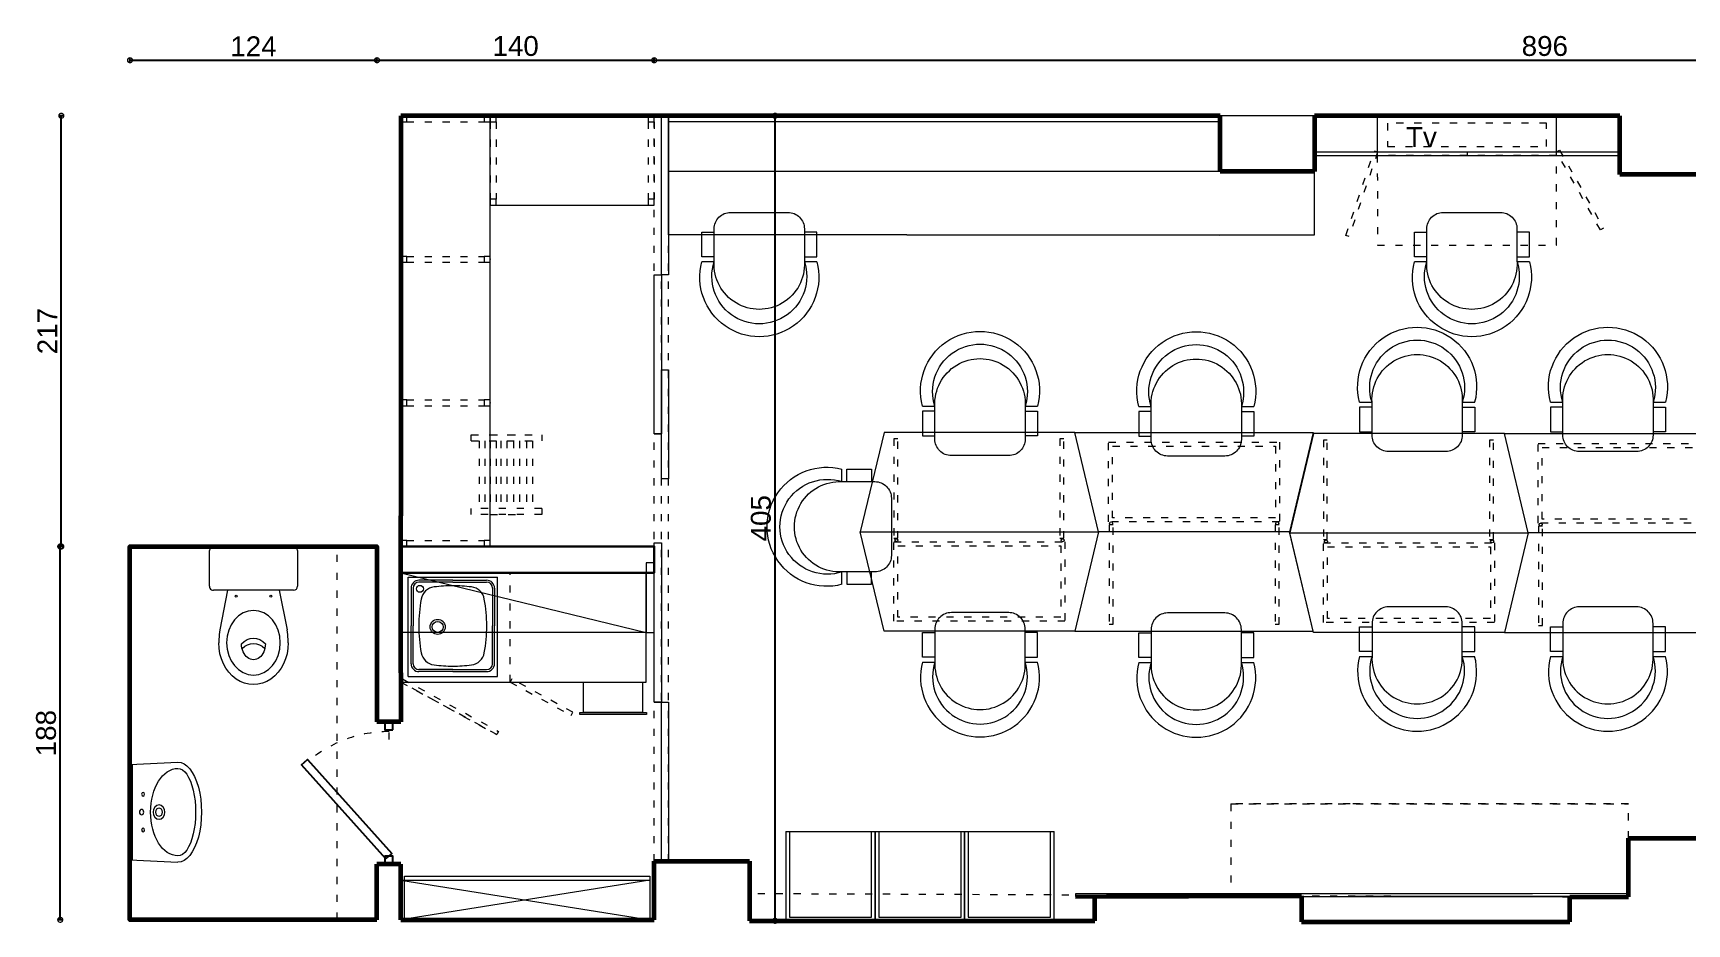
# Model space of a CAD drawing. Header units: inches. Extents: x 13585 to 255999, y -15177 to -1377.
# Drawn here: x 50156 to 50988, y -10649 to -10201 of the extents above; entities that cross this region are included whole.
import ezdxf

# ---------------------------------------------------------------- set-up
doc = ezdxf.new("R2010")
doc.units = ezdxf.units.IN
doc.header["$MEASUREMENT"] = 0
doc.linetypes.add('ACAD_ISO03W100', pattern=[30, 12, -18])
for name, color, linetype, lineweight in [('DIMENSIO', 251, 'Continuous', 0), ('mobilie', 252, 'Continuous', 18), ('mure', 7, 'Continuous', 35), ('MURE TE REJA', 250, 'Continuous', 30), ('verande', 7, 'Continuous', 25), ('vije e nderprere', 253, 'ACAD_ISO03W100', 15)]:
    doc.layers.add(name, color=color, linetype=linetype, lineweight=lineweight)
doc.styles.get("Standard").update_dxf_attribs({"font": 'arial.ttf'})
doc.dimstyles.new('ISO-25', dxfattribs={"dimtxt": 10, "dimasz": 5, "dimexe": 1.25, "dimexo": 0.625, "dimgap": 2, "dimtad": 1, "dimdec": 0, "dimtxsty": 'Standard', "dimblk": 'DOTSMALL', "dimcen": 2.5, "dimadec": 0, "dimazin": 0, "dimtfac": 1, "dimtdec": 0, "dimtix": 1, "dimtmove": 0, "dimatfit": 3, "dimldrblk": 'DOTSMALL', "dimfxl": 1, "dimfxlon": 1, "dimarcsym": 0})

# ---------------------------------------------------------------- blocks, each defined once
blk = doc.blocks.new('apleoq')
at = {"layer": 'mobilie'}
for points in [[(30396.09, -1813.84), (30441.09, -1813.84)], [(30396.09, -1858.84), (30396.09, -1813.84), (30441.09, -1813.84), (30441.09, -1858.84)], [(30397.89, -1858.84), (30397.89, -1815.64), (30439.29, -1815.64), (30439.29, -1858.84)], [(30396.09, -1858.84), (30397.89, -1858.84)], [(30397.89, -1858.84), (30439.29, -1858.84)], [(30439.29, -1858.84), (30441.09, -1858.84)]]:
    blk.add_lwpolyline(points, dxfattribs=at)
blk = doc.blocks.new('cmpalq')
at = {"layer": 'mobilie'}
for p, q in [((29472.91, -2470.75), (29472.91, -2420.75)), ((29472.91, -2420.75), (29517.91, -2420.75)), ((29517.91, -2470.75), (29517.91, -2420.75)), ((29474.41, -2426.25), (29474.41, -2445.25)), ((29475.41, -2426.25), (29475.41, -2445.25)), ((29495.41, -2422.25), (29478.41, -2422.25)), ((29495.41, -2423.25), (29478.41, -2423.25)), ((29495.41, -2422.25), (29512.41, -2422.25)), ((29495.41, -2423.25), (29512.41, -2423.25)), ((29515.41, -2426.25), (29515.41, -2445.25)), ((29516.41, -2426.25), (29516.41, -2445.25)), ((29474.41, -2464.25), (29474.41, -2445.25)), ((29475.41, -2464.25), (29475.41, -2445.25)), ((29515.41, -2464.25), (29515.41, -2445.25)), ((29516.41, -2464.25), (29516.41, -2445.25)), ((29472.91, -2470.75), (29517.91, -2470.75)), ((29495.41, -2467.25), (29478.41, -2467.25)), ((29495.41, -2468.25), (29478.41, -2468.25)), ((29495.41, -2467.25), (29512.41, -2467.25)), ((29495.41, -2468.25), (29512.41, -2468.25))]:
    blk.add_line(p, q, dxfattribs=at)
for centre, radius in [((29478.86, -2426.58), 1.75), ((29487.81, -2445.75), 3.8), ((29487.81, -2445.75), 2.75)]:
    blk.add_circle(centre, radius, dxfattribs=at)
for centre, radius, start, end in [((29478.41, -2426.25), 4, 90, 180), ((29478.41, -2426.25), 3, 90, 180), ((29486.91, -2433.08), 7.5, 97.23, 169.61876), ((29495.41, -2500.05), 75, 90, 97.23), ((29495.41, -2500.05), 75, 82.77, 90), ((29503.9, -2433.08), 7.5, 10.38124, 82.77), ((29512.41, -2426.25), 4, 0, 90), ((29512.41, -2426.25), 3, 0, 90), ((29553.31, -2445.25), 75, 169.61876, 180), ((29437.51, -2445.25), 75, 0, 10.38124), ((29553.31, -2445.25), 75, 180, 190.38124), ((29437.51, -2445.25), 75, 349.61876, 0), ((29486.91, -2457.41), 7.5, 190.38124, 262.77), ((29503.9, -2457.41), 7.5, 277.23, 349.61876), ((29478.41, -2464.25), 4, 180, 270), ((29478.41, -2464.25), 3, 180, 270), ((29495.41, -2390.45), 75, 262.77, 270), ((29495.41, -2390.45), 75, 270, 277.23), ((29512.41, -2464.25), 3, 270, 0), ((29512.41, -2464.25), 4, 270, 0)]:
    blk.add_arc(centre, radius, start, end, dxfattribs=at)
blk = doc.blocks.new('ploql')
at = {"layer": 'vije e nderprere', "ltscale": 0.3}
for p, q in [((29934.27, -2312.96), (29969.75, -2312.96)), ((29934.27, -2315.96), (29934.27, -2312.96)), ((29969.75, -2312.96), (29969.75, -2315.96)), ((29934.27, -2315.96), (29969.75, -2315.96)), ((29943.85, -2349.96), (29943.85, -2315.96)), ((29969.75, -2349.96), (29934.27, -2349.96)), ((29934.27, -2352.96), (29934.27, -2349.96)), ((29969.75, -2352.96), (29934.27, -2352.96)), ((29969.75, -2349.96), (29969.75, -2352.96))]:
    blk.add_line(p, q, dxfattribs=at)
for points in [[(29943.85, -2312.96), (29960.55, -2312.96)], [(29938.18, -2315.96), (29938.18, -2349.96)], [(29941.18, -2315.96), (29941.18, -2349.96)], [(29943.85, -2315.96), (29943.85, -2349.96)], [(29946.85, -2315.96), (29946.85, -2349.96)], [(29949.2, -2315.96), (29949.2, -2349.96)], [(29952.2, -2315.96), (29952.2, -2349.96)], [(29955.6, -2315.96), (29955.6, -2349.96)], [(29958.6, -2315.96), (29958.6, -2349.96)], [(29962.15, -2315.96), (29962.15, -2349.96)], [(29965.15, -2315.96), (29965.15, -2349.96)], [(29943.85, -2352.96), (29960.55, -2352.96)]]:
    blk.add_lwpolyline(points, dxfattribs=at)
blk = doc.blocks.new('aswaswa')
at = {"layer": 'mobilie'}
for p, q in [((30233.65, -2827.56), (30227.41, -2827.56)), ((30233.65, -2827.56), (30233.65, -2844.15)), ((30285.3, -2827.56), (30279.06, -2827.56)), ((30279.06, -2844.15), (30279.06, -2827.56)), ((30233.65, -2830.05), (30227.41, -2830.05)), ((30227.41, -2830.05), (30227.41, -2842.49)), ((30279.06, -2830.05), (30285.3, -2830.05)), ((30285.3, -2830.05), (30285.3, -2842.49)), ((30227.41, -2842.49), (30233.65, -2842.49)), ((30285.3, -2842.49), (30279.06, -2842.49)), ((30241.94, -2852.44), (30270.77, -2852.44))]:
    blk.add_line(p, q, dxfattribs=at)
for centre, radius, start, end in [((30256.36, -2819.86), 29.95, 345.08646, 194.91352), ((30256.36, -2820.23), 23.86, 342.09781, 197.90219), ((30256.36, -2826.39), 22.74, 357.02811, 182.97189), ((30241.94, -2844.15), 8.29, 179.99997, 270), ((30270.77, -2844.15), 8.29, 270, 0.00003)]:
    blk.add_arc(centre, radius, start, end, dxfattribs=at)
blk = doc.blocks.new('cplaow')
at = {"layer": 'mobilie'}
for points in [[(37826.95, -2900.68), (37814.95, -2850.68), (37934.95, -2850.68), (37922.95, -2900.68), (37826.95, -2900.68)], [(37826.95, -2900.68), (37814.95, -2950.68), (37934.95, -2950.68), (37922.95, -2900.68), (37826.95, -2900.68)]]:
    blk.add_lwpolyline(points, dxfattribs=at)
for centre in [(37833.22, -2896.44), (37916.82, -2896.44)]:
    blk.add_circle(centre, 0.761, dxfattribs=at)
at = {"layer": 'vije e nderprere', "ltscale": 0.3}
for points in [[(37831.95, -2855.68), (37917.93, -2855.68), (37917.94, -2895.68), (37831.96, -2895.68)], [(37833.95, -2857.68), (37915.93, -2857.68), (37915.94, -2893.68), (37833.96, -2893.68)], [(37832.22, -2947.2), (37834.22, -2947.2), (37834.22, -2897.2), (37832.22, -2897.2)], [(37915.82, -2947.2), (37917.82, -2947.2), (37917.82, -2897.2), (37915.82, -2897.2)]]:
    blk.add_lwpolyline(points, close=True, dxfattribs=at)
blk = doc.blocks.new('aplsow')
at = {"layer": 'mobilie'}
for points in [[(37718.95, -2850.68), (37706.95, -2900.68), (37826.95, -2900.68), (37814.95, -2850.68), (37718.95, -2850.68)], [(37718.95, -2950.68), (37706.95, -2900.68), (37826.95, -2900.68), (37814.95, -2950.68), (37718.95, -2950.68)], [(37718.95, -2900.68), (37814.95, -2900.68)], [(37814.95, -2950.68), (37718.95, -2950.68)]]:
    blk.add_lwpolyline(points, dxfattribs=at)
for centre in [(37725.22, -2904.92), (37808.82, -2904.92)]:
    blk.add_circle(centre, 0.761, dxfattribs=at)
at = {"layer": 'vije e nderprere', "ltscale": 0.3}
for points in [[(37723.88, -2903.92), (37725.88, -2903.92), (37725.88, -2853.92), (37723.88, -2853.92)], [(37807.48, -2903.92), (37809.48, -2903.92), (37809.48, -2853.92), (37807.48, -2853.92)], [(37723.95, -2905.68), (37809.93, -2905.68), (37809.94, -2945.68), (37723.96, -2945.68)], [(37725.95, -2907.68), (37807.93, -2907.68), (37807.94, -2943.68), (37725.96, -2943.68)]]:
    blk.add_lwpolyline(points, close=True, dxfattribs=at)
blk = doc.blocks.new('ALPQE')
at = {"layer": 'mobilie', "color": 3}
for p, q in [((50243.49, -13868.37), (50267.61, -13867.09)), ((50243.49, -13916.21), (50243.49, -13868.37)), ((50244.57, -13868.31), (50244.57, -13916.26)), ((50243.49, -13916.21), (50267.61, -13917.49))]:
    blk.add_line(p, q, dxfattribs=at)
at = {"layer": 'mobilie', "color": 3, "extrusion": (0, 0, -1)}
for centre, major_axis, ratio, start_param, end_param in [((50267.61, -13892.29), (0, 22), 0.62418, 3.141593, 6.283185), ((50267.61, -13892.29), (0, 25.2), 0.471281, 0, 3.141593), ((50267.61, -13892.29), (0, 22), 0.404873, 0, 3.141593), ((50250.08, -13883.29), (0, 0.9), 0.824742, 3.141593, 9.424778), ((50258.1, -13892.29), (0, 3.6), 0.824742, 3.141593, 9.424778), ((50249.33, -13892.29), (0, 1.35), 0.824742, 3.141593, 9.424778), ((50258.1, -13892.29), (0, 2.07), 0.824742, 3.141593, 9.424778), ((50250.08, -13901.29), (0, 0.9), 0.824742, 3.141593, 9.424778)]:
    blk.add_ellipse(centre, major_axis=major_axis, ratio=ratio, start_param=start_param, end_param=end_param, dxfattribs=at)
blk = doc.blocks.new('DPLORE')
at = {"layer": 'mobilie', "color": 3}
for p, q in [((50283.44, -13778.66), (50283.44, -13760.66)), ((50285.44, -13758.66), (50325.84, -13758.66)), ((50327.84, -13760.66), (50327.84, -13774.5)), ((50325.84, -13780.66), (50285.44, -13780.66)), ((50292.64, -13780.66), (50288.7, -13800.56)), ((50318.64, -13780.66), (50322.58, -13800.56)), ((50327.84, -13774.5), (50327.84, -13778.66))]:
    blk.add_line(p, q, dxfattribs=at)
for centre in [(50296.88, -13783.65), (50314.4, -13783.65)]:
    blk.add_circle(centre, 0.5, dxfattribs=at)
for centre, radius, start, end in [((50285.44, -13760.66), 2, 90, 180), ((50325.84, -13760.66), 2, 0, 90), ((50285.44, -13778.66), 2, 180, 242.85478), ((50285.44, -13778.66), 2, 242.85478, 270), ((50325.84, -13778.66), 2, 270, 0), ((50310.07, -13807.09), 21.93, 175.08708, 180), ((50423.55, -13816.85), 135.83, 173.11337, 175.08708), ((50187.73, -13816.85), 135.83, 4.91292, 6.88663), ((50301.21, -13807.09), 21.93, 0, 4.91292)]:
    blk.add_arc(centre, radius, start, end, dxfattribs=at)
at = {"layer": 'mobilie', "color": 3, "extrusion": (0, 0, -1)}
for centre, major_axis, ratio, start_param, end_param in [((50305.64, -13807.09), (0, 16.25), 0.830565, -1.570796, 4.712389), ((50305.64, -13817.31), (0, 12.54), 0.75, -0.691554, 0.691554), ((50305.64, -13807.09), (0, -21.07), 0.830565, 4.712389, 7.853982), ((50305.64, -13807.65), (0, 8), 0.75, 1.570796, 4.712389), ((50305.64, -13819.95), (0, -12.54), 0.75, 2.486257, 3.796928)]:
    blk.add_ellipse(centre, major_axis=major_axis, ratio=ratio, start_param=start_param, end_param=end_param, dxfattribs=at)
blk = doc.blocks.new('_DotSmall')
at = {"color": 0, "linetype": 'ByBlock', "const_width": 0.5}
blk.add_lwpolyline([(-0.0625, 0, 1), (0.0625, 0, 1)], format="xyb", close=True, dxfattribs=at)
blk = doc.blocks.new('*D1587')
at = {"layer": 'Defpoints', "color": 0, "transparency": 16777216}
for p in [(50328.65, -10214.67), (50204.35, -10301.01), (50328.65, -10301.01)]:
    blk.add_point(p, dxfattribs=at)
at = {"layer": 'DIMENSIO', "color": 0, "lineweight": -2, "transparency": 16777216}
for p, q in [((50204.35, -10215.67), (50204.35, -10213.42)), ((50204.35, -10214.67), (50328.65, -10214.67)), ((50328.65, -10215.67), (50328.65, -10213.42))]:
    blk.add_line(p, q, dxfattribs=at)
at = {"layer": 'DIMENSIO', "color": 0, "lineweight": -2, "transparency": 16777216, "xscale": 5, "yscale": 5, "zscale": 5, "rotation": 180}
blk.add_blockref('_DotSmall', (50204.35, -10214.67), dxfattribs=at)
at = {"layer": 'DIMENSIO', "color": 0, "lineweight": -2, "transparency": 16777216, "xscale": 5, "yscale": 5, "zscale": 5}
blk.add_blockref('_DotSmall', (50328.65, -10214.67), dxfattribs=at)
at = {"layer": 'DIMENSIO', "color": 0, "transparency": 16777216, "insert": (50266.5, -10207.65), "char_height": 10, "attachment_point": 5}
blk.add_mtext('124', dxfattribs=at)
blk = doc.blocks.new('*D1588')
at = {"layer": 'Defpoints', "color": 0, "transparency": 16777216}
for p in [(50468.15, -10214.67), (50468.15, -10217.5), (50328.65, -10301.01)]:
    blk.add_point(p, dxfattribs=at)
at = {"layer": 'DIMENSIO', "color": 0, "lineweight": -2, "transparency": 16777216}
for p, q in [((50328.65, -10215.67), (50328.65, -10213.42)), ((50328.65, -10214.67), (50468.15, -10214.67)), ((50468.15, -10215.67), (50468.15, -10213.42))]:
    blk.add_line(p, q, dxfattribs=at)
at = {"layer": 'DIMENSIO', "color": 0, "lineweight": -2, "transparency": 16777216, "xscale": 5, "yscale": 5, "zscale": 5, "rotation": 180}
blk.add_blockref('_DotSmall', (50328.65, -10214.67), dxfattribs=at)
at = {"layer": 'DIMENSIO', "color": 0, "lineweight": -2, "transparency": 16777216, "xscale": 5, "yscale": 5, "zscale": 5}
blk.add_blockref('_DotSmall', (50468.15, -10214.67), dxfattribs=at)
at = {"layer": 'DIMENSIO', "color": 0, "transparency": 16777216, "insert": (50398.4, -10207.56), "char_height": 10, "attachment_point": 5}
blk.add_mtext('140', dxfattribs=at)
blk = doc.blocks.new('*D1589')
at = {"layer": 'Defpoints', "color": 0, "transparency": 16777216}
for p in [(50468.15, -10217.5), (51364.43, -10214.67), (51364.43, -10214.67)]:
    blk.add_point(p, dxfattribs=at)
at = {"layer": 'DIMENSIO', "color": 0, "lineweight": -2, "transparency": 16777216}
for p, q in [((50468.15, -10215.67), (50468.15, -10213.42)), ((50468.15, -10214.67), (51364.43, -10214.67)), ((51364.43, -10214.67), (51364.43, -10213.42))]:
    blk.add_line(p, q, dxfattribs=at)
at = {"layer": 'DIMENSIO', "color": 0, "lineweight": -2, "transparency": 16777216, "xscale": 5, "yscale": 5, "zscale": 5, "rotation": 180}
blk.add_blockref('_DotSmall', (50468.15, -10214.67), dxfattribs=at)
at = {"layer": 'DIMENSIO', "color": 0, "lineweight": -2, "transparency": 16777216, "xscale": 5, "yscale": 5, "zscale": 5}
blk.add_blockref('_DotSmall', (51364.43, -10214.67), dxfattribs=at)
at = {"layer": 'DIMENSIO', "color": 0, "transparency": 16777216, "insert": (50916.29, -10207.56), "char_height": 10, "attachment_point": 5}
blk.add_mtext('896', dxfattribs=at)
blk = doc.blocks.new('*D1590')
at = {"layer": 'Defpoints', "color": 0, "transparency": 16777216}
for p in [(50169.26, -10459.27), (50266.5, -10459.27), (50266.5, -10647.07)]:
    blk.add_point(p, dxfattribs=at)
at = {"layer": 'DIMENSIO', "color": 0, "lineweight": -2, "transparency": 16777216}
for p, q in [((50170.26, -10459.27), (50168.01, -10459.27)), ((50169.26, -10647.07), (50169.26, -10459.27)), ((50170.26, -10647.07), (50168.01, -10647.07))]:
    blk.add_line(p, q, dxfattribs=at)
at = {"layer": 'DIMENSIO', "color": 0, "lineweight": -2, "transparency": 16777216, "xscale": 5, "yscale": 5, "zscale": 5}
for p, rotation in [((50169.26, -10459.27), 90), ((50169.26, -10647.07), 270)]:
    blk.add_blockref('_DotSmall', p, dxfattribs=dict(at, rotation=rotation))
at = {"layer": 'DIMENSIO', "color": 0, "transparency": 16777216, "insert": (50162.16, -10553.17), "char_height": 10, "attachment_point": 5, "rotation": 90}
blk.add_mtext('188', dxfattribs=at)
blk = doc.blocks.new('*D1591')
at = {"layer": 'Defpoints', "color": 0, "transparency": 16777216}
for p in [(50169.81, -10242.57), (50430.09, -10242.57), (50430.09, -10459.27)]:
    blk.add_point(p, dxfattribs=at)
at = {"layer": 'DIMENSIO', "color": 0, "lineweight": -2, "transparency": 16777216}
for p, q in [((50170.81, -10242.57), (50168.56, -10242.57)), ((50169.81, -10459.27), (50169.81, -10242.57)), ((50170.81, -10459.27), (50168.56, -10459.27))]:
    blk.add_line(p, q, dxfattribs=at)
at = {"layer": 'DIMENSIO', "color": 0, "lineweight": -2, "transparency": 16777216, "xscale": 5, "yscale": 5, "zscale": 5}
for p, rotation in [((50169.81, -10242.57), 90), ((50169.81, -10459.27), 270)]:
    blk.add_blockref('_DotSmall', p, dxfattribs=dict(at, rotation=rotation))
at = {"layer": 'DIMENSIO', "color": 0, "transparency": 16777216, "insert": (50162.79, -10350.92), "char_height": 10, "attachment_point": 5, "rotation": 90}
blk.add_mtext('217', dxfattribs=at)
blk = doc.blocks.new('*D1592')
at = {"layer": 'Defpoints', "color": 0, "transparency": 16777216}
for p in [(50528.95, -10242.57), (50669.36, -10242.57), (50669.35, -10647.57)]:
    blk.add_point(p, dxfattribs=at)
at = {"layer": 'DIMENSIO', "color": 0, "lineweight": -2, "transparency": 16777216}
for p, q in [((50529.95, -10242.57), (50527.7, -10242.57)), ((50528.95, -10647.57), (50528.95, -10242.57)), ((50529.95, -10647.57), (50527.7, -10647.57))]:
    blk.add_line(p, q, dxfattribs=at)
at = {"layer": 'DIMENSIO', "color": 0, "lineweight": -2, "transparency": 16777216, "xscale": 5, "yscale": 5, "zscale": 5}
for p, rotation in [((50528.95, -10242.57), 90), ((50528.95, -10647.57), 270)]:
    blk.add_blockref('_DotSmall', p, dxfattribs=dict(at, rotation=rotation))
at = {"layer": 'DIMENSIO', "color": 0, "transparency": 16777216, "insert": (50521.85, -10445.07), "char_height": 10, "attachment_point": 5, "rotation": 90}
blk.add_mtext('405', dxfattribs=at)

msp = doc.modelspace()

# ---------------------------------------------------------------- linework, layer by layer
at = {"layer": 'mobilie'}
for p, q in [((50385.65, -10443.17), (50385.65, -10242.57)), ((50385.65, -10287.57), (50468.15, -10287.57)), ((50385.65, -10459.27), (50385.65, -10443.17)), ((50340.65, -10472.47), (50464.15, -10472.47)), ((50340.65, -10547.47), (50340.65, -10537.47))]:
    msp.add_line(p, q, dxfattribs=at)
for points in [[(50340.65, -10477.47), (50340.65, -10242.57), (50468.15, -10242.57)], [(50468.15, -10242.57), (50471.75, -10242.57)], [(50595.33, -10302.45), (50475.33, -10302.45), (50475.33, -10242.57), (50595.33, -10242.57)], [(50475.35, -10242.57), (50752.83, -10242.57), (50752.71, -10245.57), (50475.35, -10245.57), (50475.35, -10242.57)], [(50595.33, -10242.57), (50752.83, -10242.58)], [(50595.33, -10302.45), (50595.33, -10302.57), (50800.35, -10302.57), (50800.35, -10242.57), (50595.33, -10242.57)], [(50752.83, -10270.57), (50752.83, -10242.57)], [(50800.35, -10242.57), (50953.95, -10242.57)], [(50800.35, -10242.57), (50953.95, -10242.57)], [(50832.15, -10262.57), (50832.15, -10242.57)], [(50922.15, -10262.57), (50922.15, -10242.57)], [(50800.35, -10260.77), (50953.95, -10260.77)], [(50832.15, -10260.77), (50922.15, -10260.77)], [(50877.15, -10260.77), (50877.15, -10262.57)], [(50800.35, -10262.57), (50953.95, -10262.57)], [(50837.15, -10262.57), (50917.15, -10262.57)], [(50595.33, -10302.57), (50752.83, -10302.58)], [(50468.15, -10322.57), (50471.75, -10322.57)], [(50468.15, -10402.57), (50471.75, -10402.57)], [(50340.65, -10459.27), (50468.15, -10459.27)], [(50468.15, -10477.47), (50468.15, -10467.47), (50464.15, -10467.47), (50464.15, -10477.47), (50464.15, -10502.47), (50468.15, -10502.47), (50468.15, -10477.47)], [(50340.65, -10472.27), (50468.15, -10472.27)], [(50340.65, -10472.47), (50464.15, -10502.47)], [(50340.65, -10532.47), (50340.65, -10477.47)], [(50468.15, -10537.57), (50471.75, -10537.57)], [(50468.15, -10617.57), (50471.75, -10617.57)], [(50680.17, -10635.27), (50958.35, -10635.57)], [(50695.8, -10633.77), (50910.12, -10633.77)], [(50793.85, -10648.07), (50928.85, -10648.07)]]:
    msp.add_lwpolyline(points, dxfattribs=at)
for points in [[(50340.65, -10245.57), (50343.65, -10245.57), (50343.65, -10242.57), (50340.65, -10242.57)], [(50382.65, -10245.57), (50385.65, -10245.57), (50385.65, -10242.57), (50382.65, -10242.57)], [(50385.65, -10242.57), (50385.65, -10245.57), (50388.65, -10245.57), (50388.65, -10242.57)], [(50465.15, -10242.57), (50465.15, -10245.57), (50468.15, -10245.57), (50468.15, -10242.57)], [(50471.75, -10242.57), (50475.35, -10242.57), (50475.35, -10322.57), (50471.75, -10322.57)], [(50475.33, -10242.57), (50752.83, -10242.57), (50752.83, -10270.57), (50475.33, -10270.57)], [(50385.65, -10284.57), (50385.65, -10287.57), (50388.65, -10287.57), (50388.65, -10284.57)], [(50465.15, -10284.57), (50465.15, -10287.57), (50468.15, -10287.57), (50468.15, -10284.57)], [(50340.65, -10316.31), (50343.65, -10316.31), (50343.65, -10313.31), (50340.65, -10313.31)], [(50382.65, -10316.31), (50385.65, -10316.31), (50385.65, -10313.31), (50382.65, -10313.31)], [(50468.15, -10322.57), (50471.75, -10322.57), (50471.75, -10402.57), (50468.15, -10402.57)], [(50471.75, -10370.37), (50475.35, -10370.37), (50475.35, -10425.27), (50471.75, -10425.27)], [(50340.65, -10388.54), (50343.65, -10388.54), (50343.65, -10385.54), (50340.65, -10385.54)], [(50382.65, -10388.54), (50385.65, -10388.54), (50385.65, -10385.54), (50382.65, -10385.54)], [(50340.65, -10459.27), (50343.65, -10459.27), (50343.65, -10456.27), (50340.65, -10456.27)], [(50382.65, -10459.27), (50385.65, -10459.27), (50385.65, -10456.27), (50382.65, -10456.27)], [(50468.15, -10457.47), (50471.75, -10457.47), (50471.75, -10537.57), (50468.15, -10537.57)], [(50340.65, -10472.47), (50340.65, -10527.47), (50464.15, -10527.47), (50464.15, -10472.47), (50340.65, -10472.47)], [(50340.65, -10472.47), (50464.15, -10472.47), (50464.15, -10502.47), (50340.65, -10502.47), (50340.65, -10472.47)], [(50432.58, -10527.47), (50462.26, -10527.47), (50462.26, -10542.79), (50432.58, -10542.79)], [(50430.65, -10542.79), (50464.19, -10542.79), (50464.19, -10543.85), (50430.65, -10543.85)], [(50471.75, -10537.57), (50475.35, -10537.57), (50475.35, -10617.57), (50471.75, -10617.57)], [(50680.17, -10635.27), (50958.36, -10635.07), (50958.36, -10633.77), (50680.17, -10633.97)]]:
    msp.add_lwpolyline(points, close=True, dxfattribs=at)
at = {"layer": 'mobilie', "color": 124, "lineweight": 30}
msp.add_lwpolyline([(50340.65, -10459.27), (50468.15, -10459.27), (50468.15, -10472.47), (50340.65, -10472.47)], close=True, dxfattribs=at)
at = {"layer": 'mobilie', "color": 3}
msp.add_lwpolyline([(50342.48, -10625.07), (50465.98, -10625.07), (50465.98, -10647.07), (50342.48, -10647.07), (50342.48, -10625.07)], close=True, dxfattribs=at)
for points in [[(50340.58, -10627.07), (50465.98, -10627.07), (50465.98, -10647.07), (50340.72, -10647.07), (50340.58, -10627.07)], [(50340.65, -10627.07), (50465.98, -10647.07)], [(50465.98, -10627.07), (50340.65, -10647.07)]]:
    msp.add_lwpolyline(points, dxfattribs=at)
at = {"layer": 'mobilie'}
for p in [(50385.65, -10314.81), (50385.65, -10314.81), (50385.65, -10387.04), (50385.65, -10387.04)]:
    msp.add_point(p, dxfattribs=at)
at = {"layer": 'mure', "lineweight": 60}
for p, q in [((50752.85, -10242.57), (50340.65, -10242.57)), ((50340.65, -10242.57), (50340.65, -10443.77)), ((50752.85, -10270.57), (50752.85, -10242.57)), ((50953.95, -10242.57), (50800.35, -10242.57)), ((50800.35, -10242.57), (50800.35, -10270.57)), ((50953.95, -10272.07), (50953.95, -10242.57)), ((50800.35, -10270.57), (50752.85, -10270.57)), ((51000.45, -10272.07), (50953.95, -10272.07)), ((50328.65, -10522.77), (50328.65, -10547.47)), ((50340.65, -10522.77), (50340.65, -10547.47)), ((50340.65, -10547.47), (50328.65, -10547.47)), ((50958.35, -10635.57), (50958.35, -10606.07)), ((50958.35, -10606.07), (50995.35, -10606.07)), ((50468.15, -10647.07), (50468.15, -10617.57)), ((50468.15, -10617.57), (50516.15, -10617.57)), ((50516.15, -10617.57), (50516.15, -10647.57)), ((50328.65, -10647.07), (50328.65, -10619.07)), ((50340.65, -10619.07), (50328.65, -10619.07)), ((50340.65, -10647.07), (50340.65, -10619.07)), ((50680.17, -10635.27), (50793.85, -10635.07)), ((50689.85, -10647.57), (50689.85, -10635.07)), ((50793.85, -10635.07), (50793.85, -10648.07)), ((50928.85, -10648.07), (50928.85, -10635.57)), ((50928.85, -10635.57), (50958.35, -10635.57)), ((50340.65, -10647.07), (50468.15, -10647.07)), ((50516.15, -10647.57), (50689.85, -10647.57)), ((50793.85, -10648.07), (50928.85, -10648.07))]:
    msp.add_line(p, q, dxfattribs=at)
at = {"layer": 'mure'}
msp.add_line((50340.65, -10619.07), (50340.65, -10647.07), dxfattribs=at)
at = {"layer": 'mure', "lineweight": 60}
for points in [[(50340.65, -10522.77), (50340.65, -10443.77)], [(50328.65, -10647.07), (50204.35, -10647.07), (50204.35, -10459.27), (50328.65, -10459.27), (50328.65, -10522.77)]]:
    msp.add_lwpolyline(points, dxfattribs=at)
at = {"layer": 'verande'}
for points in [[(50336.65, -10551.47), (50336.65, -10547.47), (50332.65, -10547.47), (50332.65, -10551.47)], [(50333.17, -10616.41), (50290.67, -10569.08), (50293.65, -10566.41), (50336.14, -10613.74)], [(50336.65, -10619.07), (50336.65, -10615.07), (50332.65, -10615.07), (50332.65, -10619.07)]]:
    msp.add_lwpolyline(points, close=True, dxfattribs=at)
at = {"layer": 'vije e nderprere', "ltscale": 0.3}
for points in [[(50343.65, -10242.57), (50382.65, -10242.57)], [(50468.15, -10617.57), (50468.15, -10242.57)], [(50471.75, -10617.57), (50471.75, -10242.57)], [(50475.35, -10617.57), (50475.35, -10242.57)], [(50343.65, -10245.57), (50382.65, -10245.57)], [(50385.65, -10245.57), (50385.65, -10284.57)], [(50388.65, -10245.57), (50388.65, -10284.57)], [(50465.15, -10245.57), (50465.15, -10284.57)], [(50468.15, -10245.57), (50468.15, -10284.57)], [(50343.65, -10313.31), (50382.65, -10313.31)], [(50343.65, -10316.31), (50382.65, -10316.31)], [(50343.65, -10385.54), (50382.65, -10385.54)], [(50343.65, -10388.54), (50382.65, -10388.54)], [(50308.65, -10647.07), (50308.65, -10459.27)], [(50343.65, -10456.27), (50382.65, -10456.27)], [(50395.65, -10527.47), (50395.65, -10472.47)], [(50340.65, -10532.47), (50340.65, -10477.47)], [(50341.52, -10525.89), (50389.78, -10552.28)], [(50340.65, -10527.47), (50388.91, -10553.86)], [(50334.76, -10556.38), (50334.76, -10548.87)], [(50758.35, -10588.77), (50958.35, -10588.77)], [(50958.35, -10588.77), (50818.35, -10588.77), (50758.35, -10588.77), (50758.35, -10633.77)], [(50958.35, -10606.07), (50958.35, -10588.77)], [(50928.85, -10635.61), (50516.06, -10633.97)]]:
    msp.add_lwpolyline(points, dxfattribs=at)
for points in [[(50837.15, -10258.12), (50917.15, -10258.12), (50917.15, -10246.36), (50837.15, -10246.36)], [(50832.15, -10260.77), (50817.89, -10303.36), (50816.18, -10302.79), (50830.45, -10260.2)], [(50944.29, -10300.05), (50922.15, -10260.77), (50923.72, -10259.89), (50945.86, -10299.16)], [(50922.15, -10262.57), (50831.98, -10262.57), (50832.07, -10307.63), (50922.24, -10307.63)], [(50389.78, -10552.28), (50388.91, -10553.86), (50340.65, -10527.47), (50341.52, -10525.89)], [(50395.65, -10527.47), (50426.36, -10544.26), (50427.23, -10542.68), (50396.52, -10525.89)]]:
    msp.add_lwpolyline(points, close=True, dxfattribs=at)
msp.add_arc((50334.65, -10615.07), 62.68, 89.90439, 130.09137, dxfattribs=at)

# ---------------------------------------------------------------- block references
at = {"layer": 'mobilie', "xscale": -1}
for name, p, rotation in [('aswaswa', (20264.65, -13143.64), 180), ('aswaswa', (20623.22, -13143.64), 180), ('aswaswa', (47735.04, 19807), 90), ('apleoq', (20138.25, -12461.41), 180), ('apleoq', (20183.25, -12461.41), 180), ('apleoq', (20228.25, -12461.41), 180)]:
    msp.add_blockref(name, p, dxfattribs=dict(at, rotation=rotation))
for p in [(80888.44, -7561.13), (80997.24, -7561.31), (81108.39, -7559.06), (81204.39, -7559.06)]:
    msp.add_blockref('aswaswa', p, dxfattribs=at)
at = {"layer": 'mobilie'}
for name, p in [('aplsow', (12864.82, -7551.19)), ('cplaow', (12864.82, -7551.19)), ('ploql', (20441.81, -8090.21)), ('aplsow', (13080.96, -7551.8)), ('cplaow', (13080.96, -7551.8)), ('DPLORE', (-39.14, 3299.39)), ('cmpalq', (20871.37, -8053.98)), ('ALPQE', (-39.14, 3299.39))]:
    msp.add_blockref(name, p, dxfattribs=at)
at = {"layer": 'mobilie', "rotation": 180}
for p in [(80888.44, -13344.97), (80997.24, -13345.16), (81108.39, -13342.1), (81204.39, -13342.1)]:
    msp.add_blockref('aswaswa', p, dxfattribs=at)

# ---------------------------------------------------------------- texts
at = {"layer": 'MURE TE REJA', "insert": (50846.45, -10248.32), "char_height": 10, "attachment_point": 1}
msp.add_mtext_dynamic_manual_height_columns('Tv', width=228.8405, gutter_width=1, heights=[0], dxfattribs=at)

# ---------------------------------------------------------------- dimensions: what is measured, and where the dimension line sits
at = {"layer": 'DIMENSIO'}
dim = msp.add_linear_dim(base=(50328.65, -10214.67), p1=(50204.35, -10301.01), p2=(50328.65, -10301.01), dimstyle='ISO-25', dxfattribs=at)
dim.commit()
dim.dimension.update_dxf_attribs({"geometry": '*D1587', "text_midpoint": (50266.5, -10207.65)})
for base, p1, p2, picture, middle in [((50468.15356365, -10214.66555851), (50328.65356365, -10301.00592464), (50468.15356365, -10217.50422011), '*D1588', (50398.40356365, -10207.55982863)), ((51364.43, -10214.67), (50468.15, -10217.5), (51364.43, -10214.67), '*D1589', (50916.29, -10207.56))]:
    dim = msp.add_linear_dim(base=base, p1=p1, p2=p2, dimstyle='ISO-25', override={"dimtmove": 1}, dxfattribs=at)
    dim.commit()
    dim.dimension.update_dxf_attribs({"geometry": picture, "text_midpoint": middle})
for base, p1, p2, picture, middle in [((50169.81, -10242.57), (50430.09, -10459.27), (50430.09, -10242.57), '*D1591', (50162.79, -10350.92)), ((50528.95, -10242.57), (50669.35, -10647.57), (50669.36, -10242.57), '*D1592', (50521.85, -10445.07)), ((50169.26, -10459.27), (50266.5, -10647.07), (50266.5, -10459.27), '*D1590', (50162.16, -10553.17))]:
    dim = msp.add_linear_dim(base=base, p1=p1, p2=p2, angle=90, dimstyle='ISO-25', dxfattribs=at)
    dim.commit()
    dim.dimension.update_dxf_attribs({"geometry": picture, "text_midpoint": middle})

doc.saveas('drawing.dxf')
